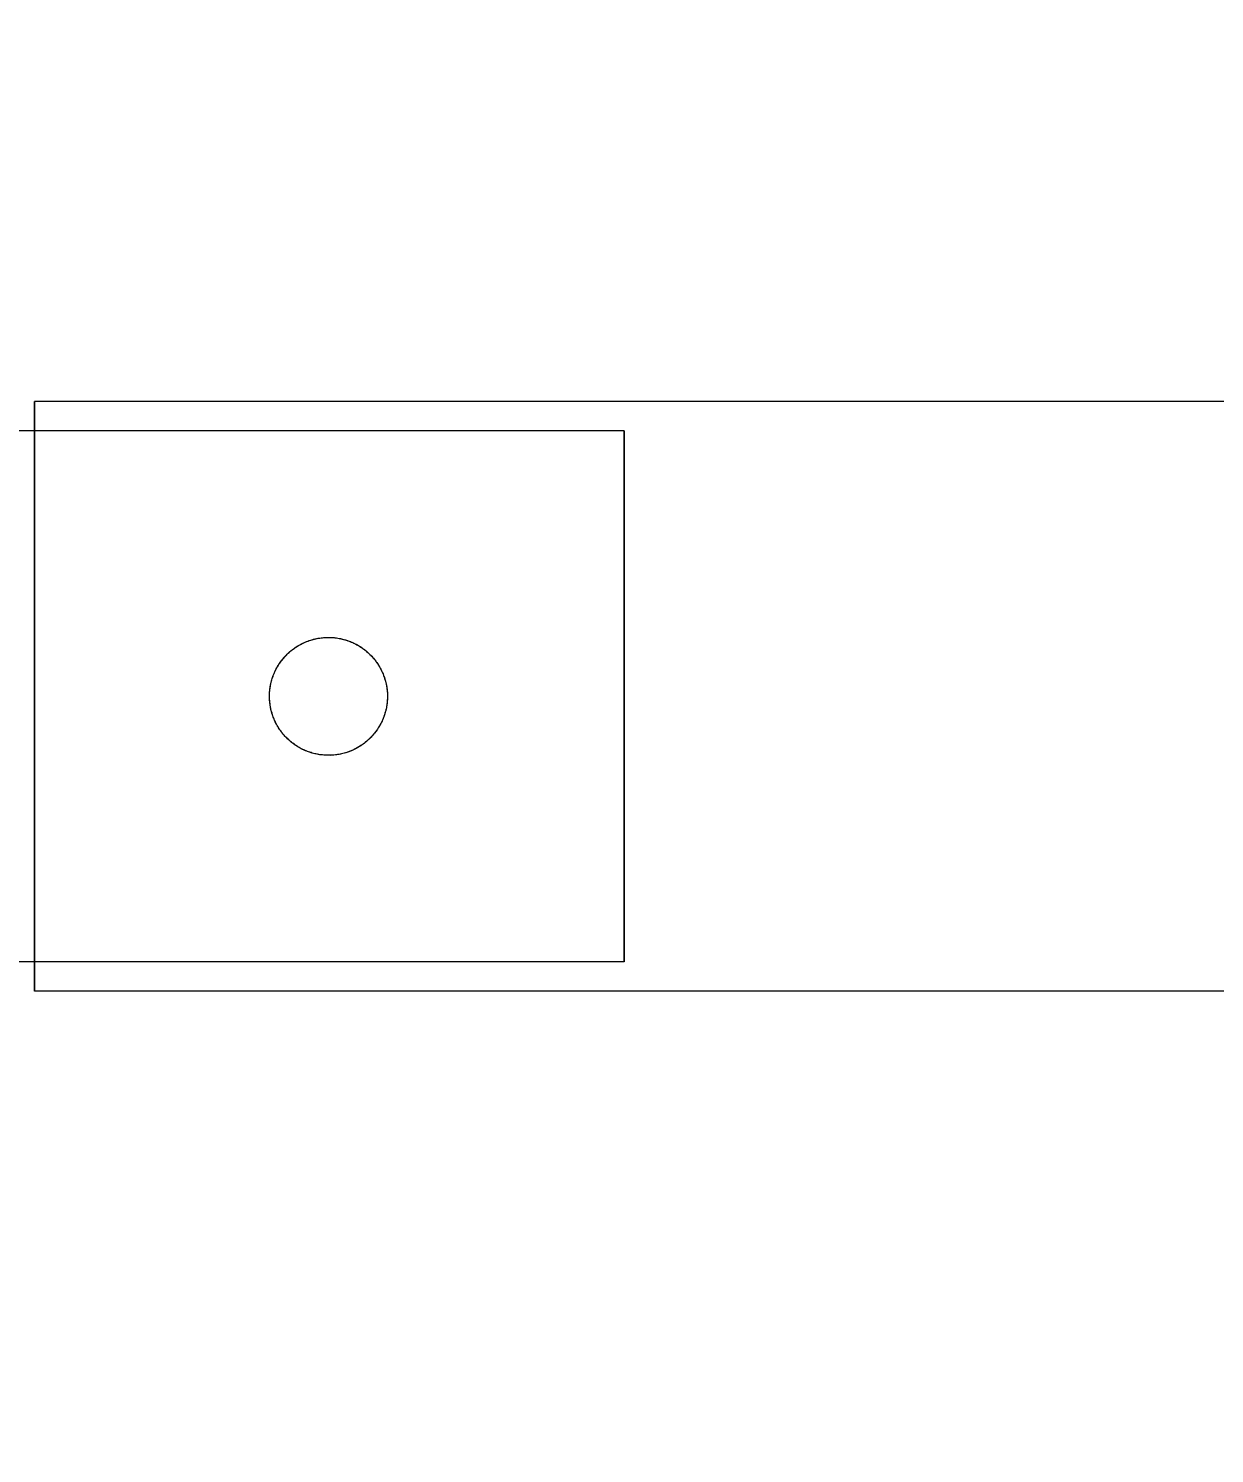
# Model space of a CAD drawing. Header units: millimetres. Extents: x 27531 to 32481, y 14140 to 19587.
# Drawn here: x 31403 to 31506.5, y 15055.6 to 15179.9 of the extents above; entities that cross this region are included whole.
import ezdxf

# ---------------------------------------------------------------- set-up
doc = ezdxf.new("R2010")
doc.units = ezdxf.units.MM
doc.header["$LTSCALE"] = 3
doc.layers.add('Warstwa 1', color=7, linetype='Continuous')
doc.styles.get("Standard").update_dxf_attribs({"font": 'arial.ttf'})
doc.dimstyles.new('MATEUSZ', dxfattribs={"dimtxt": 35, "dimasz": 16, "dimexe": 0.18, "dimexo": 0.0625, "dimgap": 0.09, "dimtad": 0, "dimdec": 0, "dimdsep": 46, "dimtxsty": 'Standard', "dimblk": 'DOT', "dimcen": 0.09, "dimse1": 1, "dimse2": 1, "dimadec": 0, "dimazin": 0, "dimtfac": 1, "dimtdec": 0, "dimtofl": 0, "dimtmove": 0, "dimatfit": 3, "dimfxl": 1, "dimtolj": 1, "dimtzin": 0, "dimlwd": 9, "dimlwe": 9, "dimarcsym": 0})

# ---------------------------------------------------------------- blocks, each defined once
blk = doc.blocks.new('_Dot')
at = {"color": 0, "linetype": 'ByBlock', "lineweight": -2}
blk.add_line((-0.5, 0), (-1, 0), dxfattribs=at)
at = {"color": 0, "linetype": 'ByBlock', "const_width": 0.5}
blk.add_lwpolyline([(-0.25, 0, 1), (0.25, 0, 1)], format="xyb", close=True, dxfattribs=at)
blk = doc.blocks.new('*D24')
at = {"color": 0, "lineweight": 9, "transparency": 16777216}
for p, q in [((30291.59, 16070.7), (31173.44, 16070.7)), ((32129.59, 16070.7), (31274.73, 16070.7))]:
    blk.add_line(p, q, dxfattribs=at)
at = {"layer": 'Defpoints', "color": 0, "transparency": 16777216}
for p in [(30275.59, 16070.7), (30275.59, 14931.19), (32145.59, 14931.19)]:
    blk.add_point(p, dxfattribs=at)
at = {"color": 0, "lineweight": 9, "transparency": 16777216, "xscale": 16, "yscale": 16, "zscale": 16, "rotation": 180}
blk.add_blockref('_Dot', (30275.59, 16070.7), dxfattribs=at)
at = {"color": 0, "lineweight": 9, "transparency": 16777216, "xscale": 16, "yscale": 16, "zscale": 16}
blk.add_blockref('_Dot', (32145.59, 16070.7), dxfattribs=at)
at = {"color": 0, "transparency": 16777216, "insert": (31224.08, 16070.7), "char_height": 35, "attachment_point": 5}
blk.add_mtext('\\A1;1870', dxfattribs=at)
blk = doc.blocks.new('ewqw')
at = {"layer": 'Warstwa 1', "color": 7, "lineweight": 18}
for points in [[(34794.671, 16786.013), (34794.671, 16786.013)], [(34794.671, 16786.013), (34794.671, 16786.013)], [(34800.107, 16780.848), (34800.107, 16785.741)], [(34800.107, 16785.741), (34800.107, 16780.848)], [(34800.107, 16785.741), (34800.107, 16785.741)], [(34800.107, 16785.741), (34800.107, 16780.848)], [(34800.107, 16785.741), (34800.107, 16785.741)], [(34800.107, 16780.848), (34800.107, 16785.741)], [(34800.107, 16780.848), (34800.107, 16780.848)], [(34800.107, 16780.848), (34800.107, 16780.848)], [(34794.671, 16780.576), (34794.671, 16780.576)], [(34794.671, 16780.576), (34794.671, 16780.576)]]:
    blk.add_lwpolyline(points, dxfattribs=at)
for points in [[(34794.671, 16786.013), (34794.671, 16784.201), (34794.671, 16782.389), (34794.671, 16780.576)], [(34877.198, 16786.013), (34849.689, 16786.013), (34822.18, 16786.013), (34794.671, 16786.013)], [(34794.671, 16780.576), (34794.671, 16782.389), (34794.671, 16784.201), (34794.671, 16786.013)], [(34877.198, 16786.013), (34849.689, 16786.013), (34822.18, 16786.013), (34794.671, 16786.013)], [(34877.198, 16786.013), (34849.689, 16786.013), (34822.18, 16786.013), (34794.671, 16786.013)], [(34877.198, 16786.013), (34849.689, 16786.013), (34822.18, 16786.013), (34794.671, 16786.013)], [(34794.671, 16786.013), (34794.671, 16784.201), (34794.671, 16782.389), (34794.671, 16780.576)], [(34794.671, 16780.576), (34794.671, 16782.389), (34794.671, 16784.201), (34794.671, 16786.013)], [(34800.107, 16785.741), (34796.483, 16785.741), (34792.858, 16785.741), (34789.234, 16785.741)], [(34800.107, 16785.741), (34796.483, 16785.741), (34792.858, 16785.741), (34789.234, 16785.741)], [(34800.107, 16785.741), (34796.483, 16785.741), (34792.858, 16785.741), (34789.234, 16785.741)], [(34800.107, 16785.741), (34796.483, 16785.741), (34792.858, 16785.741), (34789.234, 16785.741)], [(34800.107, 16780.848), (34796.483, 16780.848), (34792.858, 16780.848), (34789.234, 16780.848)], [(34800.107, 16780.848), (34796.483, 16780.848), (34792.858, 16780.848), (34789.234, 16780.848)], [(34800.107, 16780.848), (34796.483, 16780.848), (34792.858, 16780.848), (34789.234, 16780.848)], [(34800.107, 16780.848), (34796.483, 16780.848), (34792.858, 16780.848), (34789.234, 16780.848)], [(34877.198, 16780.576), (34849.689, 16780.576), (34822.18, 16780.576), (34794.671, 16780.576)], [(34877.198, 16780.576), (34849.689, 16780.576), (34822.18, 16780.576), (34794.671, 16780.576)], [(34877.198, 16780.576), (34849.689, 16780.576), (34822.18, 16780.576), (34794.671, 16780.576)], [(34877.198, 16780.576), (34849.689, 16780.576), (34822.18, 16780.576), (34794.671, 16780.576)]]:
    blk.add_open_spline(points, degree=3, dxfattribs=at)
for points, knots in [([(34797.382, 16783.838), (34797.344, 16783.838), (34797.308, 16783.835), (34797.271, 16783.827), (34797.232, 16783.819), (34797.202, 16783.809), (34797.166, 16783.794), (34797.129, 16783.778), (34797.103, 16783.763), (34797.07, 16783.74), (34797.038, 16783.718), (34797.014, 16783.697), (34796.987, 16783.669), (34796.961, 16783.641), (34796.941, 16783.616), (34796.921, 16783.583), (34796.901, 16783.551), (34796.886, 16783.521), (34796.873, 16783.486), (34796.86, 16783.452), (34796.851, 16783.418), (34796.845, 16783.382), (34796.839, 16783.347), (34796.837, 16783.311), (34796.838, 16783.275), (34796.84, 16783.238), (34796.845, 16783.201), (34796.854, 16783.165), (34796.862, 16783.13), (34796.875, 16783.094), (34796.891, 16783.061), (34796.906, 16783.03), (34796.926, 16782.996), (34796.947, 16782.968), (34796.968, 16782.94), (34796.996, 16782.91), (34797.022, 16782.887), (34797.047, 16782.865), (34797.081, 16782.841), (34797.11, 16782.824), (34797.138, 16782.807), (34797.177, 16782.79), (34797.208, 16782.779), (34797.239, 16782.769), (34797.28, 16782.76), (34797.313, 16782.755), (34797.347, 16782.751), (34797.386, 16782.75), (34797.42, 16782.752), (34797.459, 16782.755), (34797.492, 16782.761), (34797.529, 16782.771), (34797.568, 16782.782), (34797.596, 16782.794), (34797.632, 16782.812), (34797.667, 16782.83), (34797.693, 16782.847), (34797.724, 16782.872), (34797.754, 16782.896), (34797.776, 16782.919), (34797.801, 16782.949), (34797.825, 16782.978), (34797.843, 16783.005), (34797.861, 16783.039), (34797.879, 16783.072), (34797.892, 16783.103), (34797.902, 16783.139), (34797.913, 16783.174), (34797.92, 16783.208), (34797.923, 16783.244), (34797.926, 16783.28), (34797.926, 16783.316), (34797.922, 16783.352), (34797.918, 16783.388), (34797.911, 16783.426), (34797.899, 16783.46), (34797.889, 16783.494), (34797.873, 16783.53), (34797.855, 16783.561), (34797.838, 16783.592), (34797.815, 16783.624), (34797.792, 16783.651), (34797.77, 16783.677), (34797.74, 16783.705), (34797.713, 16783.726), (34797.687, 16783.746), (34797.651, 16783.768), (34797.621, 16783.783), (34797.592, 16783.797), (34797.552, 16783.812), (34797.52, 16783.82), (34797.488, 16783.829), (34797.447, 16783.835), (34797.414, 16783.837), (34797.403, 16783.838), (34797.392, 16783.838), (34797.382, 16783.838)], [0, 0, 0, 0, 1, 1, 1, 2, 2, 2, 3, 3, 3, 4, 4, 4, 5, 5, 5, 6, 6, 6, 7, 7, 7, 8, 8, 8, 9, 9, 9, 10, 10, 10, 11, 11, 11, 12, 12, 12, 13, 13, 13, 14, 14, 14, 15, 15, 15, 16, 16, 16, 17, 17, 17, 18, 18, 18, 19, 19, 19, 20, 20, 20, 21, 21, 21, 22, 22, 22, 23, 23, 23, 24, 24, 24, 25, 25, 25, 26, 26, 26, 27, 27, 27, 28, 28, 28, 29, 29, 29, 30, 30, 30, 31, 31, 31, 32, 32, 32, 32]), ([(34797.382, 16783.838), (34797.344, 16783.838), (34797.308, 16783.835), (34797.271, 16783.827), (34797.232, 16783.819), (34797.202, 16783.809), (34797.166, 16783.794), (34797.129, 16783.778), (34797.103, 16783.763), (34797.07, 16783.74), (34797.038, 16783.718), (34797.014, 16783.697), (34796.987, 16783.669), (34796.961, 16783.641), (34796.941, 16783.616), (34796.921, 16783.583), (34796.901, 16783.551), (34796.886, 16783.521), (34796.873, 16783.486), (34796.86, 16783.452), (34796.851, 16783.418), (34796.845, 16783.382), (34796.839, 16783.347), (34796.837, 16783.311), (34796.838, 16783.275), (34796.84, 16783.238), (34796.845, 16783.201), (34796.854, 16783.165), (34796.862, 16783.13), (34796.875, 16783.094), (34796.891, 16783.061), (34796.906, 16783.03), (34796.926, 16782.996), (34796.947, 16782.968), (34796.968, 16782.94), (34796.996, 16782.91), (34797.022, 16782.887), (34797.047, 16782.865), (34797.081, 16782.841), (34797.11, 16782.824), (34797.138, 16782.807), (34797.177, 16782.79), (34797.208, 16782.779), (34797.239, 16782.769), (34797.28, 16782.76), (34797.313, 16782.755), (34797.347, 16782.751), (34797.386, 16782.75), (34797.42, 16782.752), (34797.459, 16782.755), (34797.492, 16782.761), (34797.529, 16782.771), (34797.568, 16782.782), (34797.596, 16782.794), (34797.632, 16782.812), (34797.667, 16782.83), (34797.693, 16782.847), (34797.724, 16782.872), (34797.754, 16782.896), (34797.776, 16782.919), (34797.801, 16782.949), (34797.825, 16782.978), (34797.843, 16783.005), (34797.861, 16783.039), (34797.879, 16783.072), (34797.892, 16783.103), (34797.902, 16783.139), (34797.913, 16783.174), (34797.92, 16783.208), (34797.923, 16783.244), (34797.926, 16783.28), (34797.926, 16783.316), (34797.922, 16783.352), (34797.918, 16783.388), (34797.911, 16783.426), (34797.899, 16783.46), (34797.889, 16783.494), (34797.873, 16783.53), (34797.855, 16783.561), (34797.838, 16783.592), (34797.815, 16783.624), (34797.792, 16783.651), (34797.77, 16783.677), (34797.74, 16783.705), (34797.713, 16783.726), (34797.687, 16783.746), (34797.651, 16783.768), (34797.621, 16783.783), (34797.592, 16783.797), (34797.552, 16783.812), (34797.52, 16783.82), (34797.488, 16783.829), (34797.447, 16783.835), (34797.414, 16783.837), (34797.403, 16783.838), (34797.392, 16783.838), (34797.382, 16783.838)], [0, 0, 0, 0, 1, 1, 1, 2, 2, 2, 3, 3, 3, 4, 4, 4, 5, 5, 5, 6, 6, 6, 7, 7, 7, 8, 8, 8, 9, 9, 9, 10, 10, 10, 11, 11, 11, 12, 12, 12, 13, 13, 13, 14, 14, 14, 15, 15, 15, 16, 16, 16, 17, 17, 17, 18, 18, 18, 19, 19, 19, 20, 20, 20, 21, 21, 21, 22, 22, 22, 23, 23, 23, 24, 24, 24, 25, 25, 25, 26, 26, 26, 27, 27, 27, 28, 28, 28, 29, 29, 29, 30, 30, 30, 31, 31, 31, 32, 32, 32, 32]), ([(34797.382, 16783.838), (34797.344, 16783.838), (34797.308, 16783.835), (34797.271, 16783.827), (34797.232, 16783.819), (34797.202, 16783.809), (34797.166, 16783.794), (34797.129, 16783.778), (34797.103, 16783.763), (34797.07, 16783.74), (34797.038, 16783.718), (34797.014, 16783.697), (34796.987, 16783.669), (34796.961, 16783.641), (34796.941, 16783.616), (34796.921, 16783.583), (34796.901, 16783.551), (34796.886, 16783.521), (34796.873, 16783.486), (34796.86, 16783.452), (34796.851, 16783.418), (34796.845, 16783.382), (34796.839, 16783.347), (34796.837, 16783.311), (34796.838, 16783.275), (34796.84, 16783.238), (34796.845, 16783.201), (34796.854, 16783.165), (34796.862, 16783.13), (34796.875, 16783.094), (34796.891, 16783.061), (34796.906, 16783.03), (34796.926, 16782.996), (34796.947, 16782.968), (34796.968, 16782.94), (34796.996, 16782.91), (34797.022, 16782.887), (34797.047, 16782.865), (34797.081, 16782.841), (34797.11, 16782.824), (34797.138, 16782.807), (34797.177, 16782.79), (34797.208, 16782.779), (34797.239, 16782.769), (34797.28, 16782.76), (34797.313, 16782.755), (34797.347, 16782.751), (34797.386, 16782.75), (34797.42, 16782.752), (34797.459, 16782.755), (34797.492, 16782.761), (34797.529, 16782.771), (34797.568, 16782.782), (34797.596, 16782.794), (34797.632, 16782.812), (34797.667, 16782.83), (34797.693, 16782.847), (34797.724, 16782.872), (34797.754, 16782.896), (34797.776, 16782.919), (34797.801, 16782.949), (34797.825, 16782.978), (34797.843, 16783.005), (34797.861, 16783.039), (34797.879, 16783.072), (34797.892, 16783.103), (34797.902, 16783.139), (34797.913, 16783.174), (34797.92, 16783.208), (34797.923, 16783.244), (34797.926, 16783.28), (34797.926, 16783.316), (34797.922, 16783.352), (34797.918, 16783.388), (34797.911, 16783.426), (34797.899, 16783.46), (34797.889, 16783.494), (34797.873, 16783.53), (34797.855, 16783.561), (34797.838, 16783.592), (34797.815, 16783.624), (34797.792, 16783.651), (34797.77, 16783.677), (34797.74, 16783.705), (34797.713, 16783.726), (34797.687, 16783.746), (34797.651, 16783.768), (34797.621, 16783.783), (34797.592, 16783.797), (34797.552, 16783.812), (34797.52, 16783.82), (34797.488, 16783.829), (34797.447, 16783.835), (34797.414, 16783.837), (34797.403, 16783.838), (34797.392, 16783.838), (34797.382, 16783.838)], [0, 0, 0, 0, 1, 1, 1, 2, 2, 2, 3, 3, 3, 4, 4, 4, 5, 5, 5, 6, 6, 6, 7, 7, 7, 8, 8, 8, 9, 9, 9, 10, 10, 10, 11, 11, 11, 12, 12, 12, 13, 13, 13, 14, 14, 14, 15, 15, 15, 16, 16, 16, 17, 17, 17, 18, 18, 18, 19, 19, 19, 20, 20, 20, 21, 21, 21, 22, 22, 22, 23, 23, 23, 24, 24, 24, 25, 25, 25, 26, 26, 26, 27, 27, 27, 28, 28, 28, 29, 29, 29, 30, 30, 30, 31, 31, 31, 32, 32, 32, 32]), ([(34797.382, 16783.838), (34797.344, 16783.838), (34797.308, 16783.835), (34797.271, 16783.827), (34797.232, 16783.819), (34797.202, 16783.809), (34797.166, 16783.794), (34797.129, 16783.778), (34797.103, 16783.763), (34797.07, 16783.74), (34797.038, 16783.718), (34797.014, 16783.697), (34796.987, 16783.669), (34796.961, 16783.641), (34796.941, 16783.616), (34796.921, 16783.583), (34796.901, 16783.551), (34796.886, 16783.521), (34796.873, 16783.486), (34796.86, 16783.452), (34796.851, 16783.418), (34796.845, 16783.382), (34796.839, 16783.347), (34796.837, 16783.311), (34796.838, 16783.275), (34796.84, 16783.238), (34796.845, 16783.201), (34796.854, 16783.165), (34796.862, 16783.13), (34796.875, 16783.094), (34796.891, 16783.061), (34796.906, 16783.03), (34796.926, 16782.996), (34796.947, 16782.968), (34796.968, 16782.94), (34796.996, 16782.91), (34797.022, 16782.887), (34797.047, 16782.865), (34797.081, 16782.841), (34797.11, 16782.824), (34797.138, 16782.807), (34797.177, 16782.79), (34797.208, 16782.779), (34797.239, 16782.769), (34797.28, 16782.76), (34797.313, 16782.755), (34797.347, 16782.751), (34797.386, 16782.75), (34797.42, 16782.752), (34797.459, 16782.755), (34797.492, 16782.761), (34797.529, 16782.771), (34797.568, 16782.782), (34797.596, 16782.794), (34797.632, 16782.812), (34797.667, 16782.83), (34797.693, 16782.847), (34797.724, 16782.872), (34797.754, 16782.896), (34797.776, 16782.919), (34797.801, 16782.949), (34797.825, 16782.978), (34797.843, 16783.005), (34797.861, 16783.039), (34797.879, 16783.072), (34797.892, 16783.103), (34797.902, 16783.139), (34797.913, 16783.174), (34797.92, 16783.208), (34797.923, 16783.244), (34797.926, 16783.28), (34797.926, 16783.316), (34797.922, 16783.352), (34797.918, 16783.388), (34797.911, 16783.426), (34797.899, 16783.46), (34797.889, 16783.494), (34797.873, 16783.53), (34797.855, 16783.561), (34797.838, 16783.592), (34797.815, 16783.624), (34797.792, 16783.651), (34797.77, 16783.677), (34797.74, 16783.705), (34797.713, 16783.726), (34797.687, 16783.746), (34797.651, 16783.768), (34797.621, 16783.783), (34797.592, 16783.797), (34797.552, 16783.812), (34797.52, 16783.82), (34797.488, 16783.829), (34797.447, 16783.835), (34797.414, 16783.837), (34797.403, 16783.838), (34797.392, 16783.838), (34797.382, 16783.838)], [0, 0, 0, 0, 1, 1, 1, 2, 2, 2, 3, 3, 3, 4, 4, 4, 5, 5, 5, 6, 6, 6, 7, 7, 7, 8, 8, 8, 9, 9, 9, 10, 10, 10, 11, 11, 11, 12, 12, 12, 13, 13, 13, 14, 14, 14, 15, 15, 15, 16, 16, 16, 17, 17, 17, 18, 18, 18, 19, 19, 19, 20, 20, 20, 21, 21, 21, 22, 22, 22, 23, 23, 23, 24, 24, 24, 25, 25, 25, 26, 26, 26, 27, 27, 27, 28, 28, 28, 29, 29, 29, 30, 30, 30, 31, 31, 31, 32, 32, 32, 32]), ([(34797.382, 16783.838), (34797.366, 16783.838), (34797.365, 16783.838), (34797.349, 16783.837), (34797.333, 16783.836), (34797.317, 16783.835), (34797.301, 16783.832), (34797.28, 16783.829), (34797.273, 16783.828), (34797.253, 16783.823), (34797.234, 16783.818), (34797.224, 16783.815), (34797.206, 16783.809), (34797.189, 16783.803), (34797.178, 16783.799), (34797.161, 16783.792), (34797.145, 16783.784), (34797.133, 16783.779), (34797.118, 16783.77), (34797.102, 16783.761), (34797.091, 16783.754), (34797.076, 16783.744), (34797.062, 16783.735), (34797.051, 16783.726), (34797.038, 16783.716), (34797.024, 16783.705), (34797.014, 16783.695), (34797.002, 16783.683), (34796.99, 16783.672), (34796.979, 16783.661), (34796.969, 16783.648), (34796.958, 16783.635), (34796.948, 16783.624), (34796.939, 16783.61), (34796.929, 16783.596), (34796.921, 16783.584), (34796.913, 16783.569), (34796.904, 16783.555), (34796.897, 16783.542), (34796.89, 16783.527), (34796.883, 16783.512), (34796.877, 16783.498), (34796.872, 16783.482), (34796.866, 16783.467), (34796.861, 16783.452), (34796.857, 16783.437), (34796.853, 16783.421), (34796.849, 16783.406), (34796.846, 16783.39), (34796.844, 16783.374), (34796.842, 16783.358), (34796.84, 16783.342), (34796.839, 16783.326), (34796.838, 16783.31), (34796.838, 16783.294), (34796.838, 16783.278), (34796.839, 16783.262), (34796.84, 16783.245), (34796.842, 16783.229), (34796.844, 16783.213), (34796.847, 16783.197), (34796.85, 16783.181), (34796.853, 16783.165), (34796.858, 16783.15), (34796.862, 16783.134), (34796.867, 16783.119), (34796.873, 16783.104), (34796.878, 16783.089), (34796.885, 16783.073), (34796.892, 16783.059), (34796.899, 16783.045), (34796.907, 16783.03), (34796.915, 16783.016), (34796.923, 16783.003), (34796.932, 16782.988), (34796.941, 16782.976), (34796.951, 16782.963), (34796.961, 16782.95), (34796.972, 16782.938), (34796.982, 16782.926), (34796.994, 16782.913), (34797.005, 16782.903), (34797.016, 16782.892), (34797.029, 16782.88), (34797.041, 16782.871), (34797.053, 16782.861), (34797.067, 16782.851), (34797.08, 16782.842), (34797.093, 16782.834), (34797.108, 16782.825), (34797.121, 16782.817), (34797.134, 16782.81), (34797.151, 16782.802), (34797.165, 16782.796), (34797.178, 16782.79), (34797.196, 16782.784), (34797.21, 16782.779), (34797.223, 16782.775), (34797.242, 16782.769), (34797.256, 16782.766), (34797.268, 16782.763), (34797.29, 16782.759), (34797.303, 16782.757), (34797.314, 16782.755), (34797.339, 16782.753), (34797.351, 16782.752), (34797.358, 16782.751), (34797.391, 16782.751), (34797.399, 16782.751), (34797.409, 16782.752), (34797.42, 16782.752), (34797.431, 16782.753), (34797.455, 16782.755), (34797.456, 16782.756), (34797.479, 16782.76), (34797.499, 16782.763), (34797.507, 16782.765), (34797.527, 16782.771), (34797.545, 16782.776), (34797.555, 16782.779), (34797.573, 16782.786), (34797.59, 16782.792), (34797.601, 16782.797), (34797.618, 16782.805), (34797.634, 16782.812), (34797.645, 16782.819), (34797.66, 16782.828), (34797.675, 16782.837), (34797.687, 16782.844), (34797.701, 16782.854), (34797.715, 16782.864), (34797.726, 16782.873), (34797.739, 16782.885), (34797.751, 16782.896), (34797.762, 16782.906), (34797.774, 16782.918), (34797.785, 16782.93), (34797.795, 16782.941), (34797.806, 16782.954), (34797.816, 16782.967), (34797.825, 16782.979), (34797.834, 16782.993), (34797.843, 16783.007), (34797.851, 16783.02), (34797.859, 16783.034), (34797.867, 16783.049), (34797.874, 16783.063), (34797.88, 16783.078), (34797.887, 16783.093), (34797.892, 16783.107), (34797.897, 16783.123), (34797.903, 16783.138), (34797.907, 16783.153), (34797.911, 16783.169), (34797.914, 16783.185), (34797.917, 16783.2), (34797.92, 16783.216), (34797.922, 16783.232), (34797.924, 16783.248), (34797.924, 16783.264), (34797.925, 16783.28), (34797.926, 16783.296), (34797.925, 16783.312), (34797.925, 16783.328), (34797.923, 16783.344), (34797.921, 16783.36), (34797.919, 16783.376), (34797.917, 16783.393), (34797.913, 16783.408), (34797.91, 16783.424), (34797.906, 16783.44), (34797.901, 16783.456), (34797.896, 16783.471), (34797.891, 16783.486), (34797.885, 16783.501), (34797.879, 16783.516), (34797.871, 16783.531), (34797.864, 16783.545), (34797.857, 16783.559), (34797.848, 16783.574), (34797.84, 16783.587), (34797.831, 16783.6), (34797.822, 16783.614), (34797.812, 16783.627), (34797.802, 16783.639), (34797.791, 16783.652), (34797.781, 16783.664), (34797.77, 16783.675), (34797.758, 16783.687), (34797.746, 16783.698), (34797.735, 16783.708), (34797.721, 16783.719), (34797.709, 16783.729), (34797.697, 16783.738), (34797.682, 16783.748), (34797.669, 16783.756), (34797.657, 16783.764), (34797.641, 16783.773), (34797.627, 16783.78), (34797.614, 16783.786), (34797.597, 16783.794), (34797.584, 16783.799), (34797.57, 16783.805), (34797.552, 16783.811), (34797.538, 16783.815), (34797.525, 16783.819), (34797.505, 16783.824), (34797.492, 16783.827), (34797.479, 16783.83), (34797.457, 16783.833), (34797.444, 16783.835), (34797.434, 16783.836), (34797.407, 16783.838), (34797.396, 16783.838), (34797.392, 16783.838), (34797.386, 16783.838), (34797.382, 16783.838)], [0, 0, 0, 0, 1, 1, 1, 2, 2, 2, 3, 3, 3, 4, 4, 4, 5, 5, 5, 6, 6, 6, 7, 7, 7, 8, 8, 8, 9, 9, 9, 10, 10, 10, 11, 11, 11, 12, 12, 12, 13, 13, 13, 14, 14, 14, 15, 15, 15, 16, 16, 16, 17, 17, 17, 18, 18, 18, 19, 19, 19, 20, 20, 20, 21, 21, 21, 22, 22, 22, 23, 23, 23, 24, 24, 24, 25, 25, 25, 26, 26, 26, 27, 27, 27, 28, 28, 28, 29, 29, 29, 30, 30, 30, 31, 31, 31, 32, 32, 32, 33, 33, 33, 34, 34, 34, 35, 35, 35, 36, 36, 36, 37, 37, 37, 38, 38, 38, 39, 39, 39, 40, 40, 40, 41, 41, 41, 42, 42, 42, 43, 43, 43, 44, 44, 44, 45, 45, 45, 46, 46, 46, 47, 47, 47, 48, 48, 48, 49, 49, 49, 50, 50, 50, 51, 51, 51, 52, 52, 52, 53, 53, 53, 54, 54, 54, 55, 55, 55, 56, 56, 56, 57, 57, 57, 58, 58, 58, 59, 59, 59, 60, 60, 60, 61, 61, 61, 62, 62, 62, 63, 63, 63, 64, 64, 64, 65, 65, 65, 66, 66, 66, 67, 67, 67, 68, 68, 68, 69, 69, 69, 70, 70, 70, 71, 71, 71, 72, 72, 72, 72]), ([(34797.382, 16783.838), (34797.366, 16783.838), (34797.365, 16783.838), (34797.349, 16783.837), (34797.333, 16783.836), (34797.317, 16783.835), (34797.301, 16783.832), (34797.28, 16783.829), (34797.273, 16783.828), (34797.253, 16783.823), (34797.234, 16783.818), (34797.224, 16783.815), (34797.206, 16783.809), (34797.189, 16783.803), (34797.178, 16783.799), (34797.161, 16783.792), (34797.145, 16783.784), (34797.133, 16783.779), (34797.118, 16783.77), (34797.102, 16783.761), (34797.091, 16783.754), (34797.076, 16783.744), (34797.062, 16783.735), (34797.051, 16783.726), (34797.038, 16783.716), (34797.024, 16783.705), (34797.014, 16783.695), (34797.002, 16783.683), (34796.99, 16783.672), (34796.979, 16783.661), (34796.969, 16783.648), (34796.958, 16783.635), (34796.948, 16783.624), (34796.939, 16783.61), (34796.929, 16783.596), (34796.921, 16783.584), (34796.913, 16783.569), (34796.904, 16783.555), (34796.897, 16783.542), (34796.89, 16783.527), (34796.883, 16783.512), (34796.877, 16783.498), (34796.872, 16783.482), (34796.866, 16783.467), (34796.861, 16783.452), (34796.857, 16783.437), (34796.853, 16783.421), (34796.849, 16783.406), (34796.846, 16783.39), (34796.844, 16783.374), (34796.842, 16783.358), (34796.84, 16783.342), (34796.839, 16783.326), (34796.838, 16783.31), (34796.838, 16783.294), (34796.838, 16783.278), (34796.839, 16783.262), (34796.84, 16783.245), (34796.842, 16783.229), (34796.844, 16783.213), (34796.847, 16783.197), (34796.85, 16783.181), (34796.853, 16783.165), (34796.858, 16783.15), (34796.862, 16783.134), (34796.867, 16783.119), (34796.873, 16783.104), (34796.878, 16783.089), (34796.885, 16783.073), (34796.892, 16783.059), (34796.899, 16783.045), (34796.907, 16783.03), (34796.915, 16783.016), (34796.923, 16783.003), (34796.932, 16782.988), (34796.941, 16782.976), (34796.951, 16782.963), (34796.961, 16782.95), (34796.972, 16782.938), (34796.982, 16782.926), (34796.994, 16782.913), (34797.005, 16782.903), (34797.016, 16782.892), (34797.029, 16782.88), (34797.041, 16782.871), (34797.053, 16782.861), (34797.067, 16782.851), (34797.08, 16782.842), (34797.093, 16782.834), (34797.108, 16782.825), (34797.121, 16782.817), (34797.134, 16782.81), (34797.151, 16782.802), (34797.165, 16782.796), (34797.178, 16782.79), (34797.196, 16782.784), (34797.21, 16782.779), (34797.223, 16782.775), (34797.242, 16782.769), (34797.256, 16782.766), (34797.268, 16782.763), (34797.29, 16782.759), (34797.303, 16782.757), (34797.314, 16782.755), (34797.339, 16782.753), (34797.351, 16782.752), (34797.358, 16782.751), (34797.391, 16782.751), (34797.399, 16782.751), (34797.409, 16782.752), (34797.42, 16782.752), (34797.431, 16782.753), (34797.455, 16782.755), (34797.456, 16782.756), (34797.479, 16782.76), (34797.499, 16782.763), (34797.507, 16782.765), (34797.527, 16782.771), (34797.545, 16782.776), (34797.555, 16782.779), (34797.573, 16782.786), (34797.59, 16782.792), (34797.601, 16782.797), (34797.618, 16782.805), (34797.634, 16782.812), (34797.645, 16782.819), (34797.66, 16782.828), (34797.675, 16782.837), (34797.687, 16782.844), (34797.701, 16782.854), (34797.715, 16782.864), (34797.726, 16782.873), (34797.739, 16782.885), (34797.751, 16782.896), (34797.762, 16782.906), (34797.774, 16782.918), (34797.785, 16782.93), (34797.795, 16782.941), (34797.806, 16782.954), (34797.816, 16782.967), (34797.825, 16782.979), (34797.834, 16782.993), (34797.843, 16783.007), (34797.851, 16783.02), (34797.859, 16783.034), (34797.867, 16783.049), (34797.874, 16783.063), (34797.88, 16783.078), (34797.887, 16783.093), (34797.892, 16783.107), (34797.897, 16783.123), (34797.903, 16783.138), (34797.907, 16783.153), (34797.911, 16783.169), (34797.914, 16783.185), (34797.917, 16783.2), (34797.92, 16783.216), (34797.922, 16783.232), (34797.924, 16783.248), (34797.924, 16783.264), (34797.925, 16783.28), (34797.926, 16783.296), (34797.925, 16783.312), (34797.925, 16783.328), (34797.923, 16783.344), (34797.921, 16783.36), (34797.919, 16783.376), (34797.917, 16783.393), (34797.913, 16783.408), (34797.91, 16783.424), (34797.906, 16783.44), (34797.901, 16783.456), (34797.896, 16783.471), (34797.891, 16783.486), (34797.885, 16783.501), (34797.879, 16783.516), (34797.871, 16783.531), (34797.864, 16783.545), (34797.857, 16783.559), (34797.848, 16783.574), (34797.84, 16783.587), (34797.831, 16783.6), (34797.822, 16783.614), (34797.812, 16783.627), (34797.802, 16783.639), (34797.791, 16783.652), (34797.781, 16783.664), (34797.77, 16783.675), (34797.758, 16783.687), (34797.746, 16783.698), (34797.735, 16783.708), (34797.721, 16783.719), (34797.709, 16783.729), (34797.697, 16783.738), (34797.682, 16783.748), (34797.669, 16783.756), (34797.657, 16783.764), (34797.641, 16783.773), (34797.627, 16783.78), (34797.614, 16783.786), (34797.597, 16783.794), (34797.584, 16783.799), (34797.57, 16783.805), (34797.552, 16783.811), (34797.538, 16783.815), (34797.525, 16783.819), (34797.505, 16783.824), (34797.492, 16783.827), (34797.479, 16783.83), (34797.457, 16783.833), (34797.444, 16783.835), (34797.434, 16783.836), (34797.407, 16783.838), (34797.396, 16783.838), (34797.392, 16783.838), (34797.386, 16783.838), (34797.382, 16783.838)], [0, 0, 0, 0, 1, 1, 1, 2, 2, 2, 3, 3, 3, 4, 4, 4, 5, 5, 5, 6, 6, 6, 7, 7, 7, 8, 8, 8, 9, 9, 9, 10, 10, 10, 11, 11, 11, 12, 12, 12, 13, 13, 13, 14, 14, 14, 15, 15, 15, 16, 16, 16, 17, 17, 17, 18, 18, 18, 19, 19, 19, 20, 20, 20, 21, 21, 21, 22, 22, 22, 23, 23, 23, 24, 24, 24, 25, 25, 25, 26, 26, 26, 27, 27, 27, 28, 28, 28, 29, 29, 29, 30, 30, 30, 31, 31, 31, 32, 32, 32, 33, 33, 33, 34, 34, 34, 35, 35, 35, 36, 36, 36, 37, 37, 37, 38, 38, 38, 39, 39, 39, 40, 40, 40, 41, 41, 41, 42, 42, 42, 43, 43, 43, 44, 44, 44, 45, 45, 45, 46, 46, 46, 47, 47, 47, 48, 48, 48, 49, 49, 49, 50, 50, 50, 51, 51, 51, 52, 52, 52, 53, 53, 53, 54, 54, 54, 55, 55, 55, 56, 56, 56, 57, 57, 57, 58, 58, 58, 59, 59, 59, 60, 60, 60, 61, 61, 61, 62, 62, 62, 63, 63, 63, 64, 64, 64, 65, 65, 65, 66, 66, 66, 67, 67, 67, 68, 68, 68, 69, 69, 69, 70, 70, 70, 71, 71, 71, 72, 72, 72, 72]), ([(34797.382, 16783.838), (34797.366, 16783.838), (34797.365, 16783.838), (34797.349, 16783.837), (34797.333, 16783.836), (34797.317, 16783.835), (34797.301, 16783.832), (34797.28, 16783.829), (34797.273, 16783.828), (34797.253, 16783.823), (34797.234, 16783.818), (34797.224, 16783.815), (34797.206, 16783.809), (34797.189, 16783.803), (34797.178, 16783.799), (34797.161, 16783.792), (34797.145, 16783.784), (34797.133, 16783.779), (34797.118, 16783.77), (34797.102, 16783.761), (34797.091, 16783.754), (34797.076, 16783.744), (34797.062, 16783.735), (34797.051, 16783.726), (34797.038, 16783.716), (34797.024, 16783.705), (34797.014, 16783.695), (34797.002, 16783.683), (34796.99, 16783.672), (34796.979, 16783.661), (34796.969, 16783.648), (34796.958, 16783.635), (34796.948, 16783.624), (34796.939, 16783.61), (34796.929, 16783.596), (34796.921, 16783.584), (34796.913, 16783.569), (34796.904, 16783.555), (34796.897, 16783.542), (34796.89, 16783.527), (34796.883, 16783.512), (34796.877, 16783.498), (34796.872, 16783.482), (34796.866, 16783.467), (34796.861, 16783.452), (34796.857, 16783.437), (34796.853, 16783.421), (34796.849, 16783.406), (34796.846, 16783.39), (34796.844, 16783.374), (34796.842, 16783.358), (34796.84, 16783.342), (34796.839, 16783.326), (34796.838, 16783.31), (34796.838, 16783.294), (34796.838, 16783.278), (34796.839, 16783.262), (34796.84, 16783.245), (34796.842, 16783.229), (34796.844, 16783.213), (34796.847, 16783.197), (34796.85, 16783.181), (34796.853, 16783.165), (34796.858, 16783.15), (34796.862, 16783.134), (34796.867, 16783.119), (34796.873, 16783.104), (34796.878, 16783.089), (34796.885, 16783.073), (34796.892, 16783.059), (34796.899, 16783.045), (34796.907, 16783.03), (34796.915, 16783.016), (34796.923, 16783.003), (34796.932, 16782.988), (34796.941, 16782.976), (34796.951, 16782.963), (34796.961, 16782.95), (34796.972, 16782.938), (34796.982, 16782.926), (34796.994, 16782.913), (34797.005, 16782.903), (34797.016, 16782.892), (34797.029, 16782.88), (34797.041, 16782.871), (34797.053, 16782.861), (34797.067, 16782.851), (34797.08, 16782.842), (34797.093, 16782.834), (34797.108, 16782.825), (34797.121, 16782.817), (34797.134, 16782.81), (34797.151, 16782.802), (34797.165, 16782.796), (34797.178, 16782.79), (34797.196, 16782.784), (34797.21, 16782.779), (34797.223, 16782.775), (34797.242, 16782.769), (34797.256, 16782.766), (34797.268, 16782.763), (34797.29, 16782.759), (34797.303, 16782.757), (34797.314, 16782.755), (34797.339, 16782.753), (34797.351, 16782.752), (34797.358, 16782.751), (34797.391, 16782.751), (34797.399, 16782.751), (34797.409, 16782.752), (34797.42, 16782.752), (34797.431, 16782.753), (34797.455, 16782.755), (34797.456, 16782.756), (34797.479, 16782.76), (34797.499, 16782.763), (34797.507, 16782.765), (34797.527, 16782.771), (34797.545, 16782.776), (34797.555, 16782.779), (34797.573, 16782.786), (34797.59, 16782.792), (34797.601, 16782.797), (34797.618, 16782.805), (34797.634, 16782.812), (34797.645, 16782.819), (34797.66, 16782.828), (34797.675, 16782.837), (34797.687, 16782.844), (34797.701, 16782.854), (34797.715, 16782.864), (34797.726, 16782.873), (34797.739, 16782.885), (34797.751, 16782.896), (34797.762, 16782.906), (34797.774, 16782.918), (34797.785, 16782.93), (34797.795, 16782.941), (34797.806, 16782.954), (34797.816, 16782.967), (34797.825, 16782.979), (34797.834, 16782.993), (34797.843, 16783.007), (34797.851, 16783.02), (34797.859, 16783.034), (34797.867, 16783.049), (34797.874, 16783.063), (34797.88, 16783.078), (34797.887, 16783.093), (34797.892, 16783.107), (34797.897, 16783.123), (34797.903, 16783.138), (34797.907, 16783.153), (34797.911, 16783.169), (34797.914, 16783.185), (34797.917, 16783.2), (34797.92, 16783.216), (34797.922, 16783.232), (34797.924, 16783.248), (34797.924, 16783.264), (34797.925, 16783.28), (34797.926, 16783.296), (34797.925, 16783.312), (34797.925, 16783.328), (34797.923, 16783.344), (34797.921, 16783.36), (34797.919, 16783.376), (34797.917, 16783.393), (34797.913, 16783.408), (34797.91, 16783.424), (34797.906, 16783.44), (34797.901, 16783.456), (34797.896, 16783.471), (34797.891, 16783.486), (34797.885, 16783.501), (34797.879, 16783.516), (34797.871, 16783.531), (34797.864, 16783.545), (34797.857, 16783.559), (34797.848, 16783.574), (34797.84, 16783.587), (34797.831, 16783.6), (34797.822, 16783.614), (34797.812, 16783.627), (34797.802, 16783.639), (34797.791, 16783.652), (34797.781, 16783.664), (34797.77, 16783.675), (34797.758, 16783.687), (34797.746, 16783.698), (34797.735, 16783.708), (34797.721, 16783.719), (34797.709, 16783.729), (34797.697, 16783.738), (34797.682, 16783.748), (34797.669, 16783.756), (34797.657, 16783.764), (34797.641, 16783.773), (34797.627, 16783.78), (34797.614, 16783.786), (34797.597, 16783.794), (34797.584, 16783.799), (34797.57, 16783.805), (34797.552, 16783.811), (34797.538, 16783.815), (34797.525, 16783.819), (34797.505, 16783.824), (34797.492, 16783.827), (34797.479, 16783.83), (34797.457, 16783.833), (34797.444, 16783.835), (34797.434, 16783.836), (34797.407, 16783.838), (34797.396, 16783.838), (34797.392, 16783.838), (34797.386, 16783.838), (34797.382, 16783.838)], [0, 0, 0, 0, 1, 1, 1, 2, 2, 2, 3, 3, 3, 4, 4, 4, 5, 5, 5, 6, 6, 6, 7, 7, 7, 8, 8, 8, 9, 9, 9, 10, 10, 10, 11, 11, 11, 12, 12, 12, 13, 13, 13, 14, 14, 14, 15, 15, 15, 16, 16, 16, 17, 17, 17, 18, 18, 18, 19, 19, 19, 20, 20, 20, 21, 21, 21, 22, 22, 22, 23, 23, 23, 24, 24, 24, 25, 25, 25, 26, 26, 26, 27, 27, 27, 28, 28, 28, 29, 29, 29, 30, 30, 30, 31, 31, 31, 32, 32, 32, 33, 33, 33, 34, 34, 34, 35, 35, 35, 36, 36, 36, 37, 37, 37, 38, 38, 38, 39, 39, 39, 40, 40, 40, 41, 41, 41, 42, 42, 42, 43, 43, 43, 44, 44, 44, 45, 45, 45, 46, 46, 46, 47, 47, 47, 48, 48, 48, 49, 49, 49, 50, 50, 50, 51, 51, 51, 52, 52, 52, 53, 53, 53, 54, 54, 54, 55, 55, 55, 56, 56, 56, 57, 57, 57, 58, 58, 58, 59, 59, 59, 60, 60, 60, 61, 61, 61, 62, 62, 62, 63, 63, 63, 64, 64, 64, 65, 65, 65, 66, 66, 66, 67, 67, 67, 68, 68, 68, 69, 69, 69, 70, 70, 70, 71, 71, 71, 72, 72, 72, 72]), ([(34797.382, 16783.838), (34797.366, 16783.838), (34797.365, 16783.838), (34797.349, 16783.837), (34797.333, 16783.836), (34797.317, 16783.835), (34797.301, 16783.832), (34797.28, 16783.829), (34797.273, 16783.828), (34797.253, 16783.823), (34797.234, 16783.818), (34797.224, 16783.815), (34797.206, 16783.809), (34797.189, 16783.803), (34797.178, 16783.799), (34797.161, 16783.792), (34797.145, 16783.784), (34797.133, 16783.779), (34797.118, 16783.77), (34797.102, 16783.761), (34797.091, 16783.754), (34797.076, 16783.744), (34797.062, 16783.735), (34797.051, 16783.726), (34797.038, 16783.716), (34797.024, 16783.705), (34797.014, 16783.695), (34797.002, 16783.683), (34796.99, 16783.672), (34796.979, 16783.661), (34796.969, 16783.648), (34796.958, 16783.635), (34796.948, 16783.624), (34796.939, 16783.61), (34796.929, 16783.596), (34796.921, 16783.584), (34796.913, 16783.569), (34796.904, 16783.555), (34796.897, 16783.542), (34796.89, 16783.527), (34796.883, 16783.512), (34796.877, 16783.498), (34796.872, 16783.482), (34796.866, 16783.467), (34796.861, 16783.452), (34796.857, 16783.437), (34796.853, 16783.421), (34796.849, 16783.406), (34796.846, 16783.39), (34796.844, 16783.374), (34796.842, 16783.358), (34796.84, 16783.342), (34796.839, 16783.326), (34796.838, 16783.31), (34796.838, 16783.294), (34796.838, 16783.278), (34796.839, 16783.262), (34796.84, 16783.245), (34796.842, 16783.229), (34796.844, 16783.213), (34796.847, 16783.197), (34796.85, 16783.181), (34796.853, 16783.165), (34796.858, 16783.15), (34796.862, 16783.134), (34796.867, 16783.119), (34796.873, 16783.104), (34796.878, 16783.089), (34796.885, 16783.073), (34796.892, 16783.059), (34796.899, 16783.045), (34796.907, 16783.03), (34796.915, 16783.016), (34796.923, 16783.003), (34796.932, 16782.988), (34796.941, 16782.976), (34796.951, 16782.963), (34796.961, 16782.95), (34796.972, 16782.938), (34796.982, 16782.926), (34796.994, 16782.913), (34797.005, 16782.903), (34797.016, 16782.892), (34797.029, 16782.88), (34797.041, 16782.871), (34797.053, 16782.861), (34797.067, 16782.851), (34797.08, 16782.842), (34797.093, 16782.834), (34797.108, 16782.825), (34797.121, 16782.817), (34797.134, 16782.81), (34797.151, 16782.802), (34797.165, 16782.796), (34797.178, 16782.79), (34797.196, 16782.784), (34797.21, 16782.779), (34797.223, 16782.775), (34797.242, 16782.769), (34797.256, 16782.766), (34797.268, 16782.763), (34797.29, 16782.759), (34797.303, 16782.757), (34797.314, 16782.755), (34797.339, 16782.753), (34797.351, 16782.752), (34797.358, 16782.751), (34797.391, 16782.751), (34797.399, 16782.751), (34797.409, 16782.752), (34797.42, 16782.752), (34797.431, 16782.753), (34797.455, 16782.755), (34797.456, 16782.756), (34797.479, 16782.76), (34797.499, 16782.763), (34797.507, 16782.765), (34797.527, 16782.771), (34797.545, 16782.776), (34797.555, 16782.779), (34797.573, 16782.786), (34797.59, 16782.792), (34797.601, 16782.797), (34797.618, 16782.805), (34797.634, 16782.812), (34797.645, 16782.819), (34797.66, 16782.828), (34797.675, 16782.837), (34797.687, 16782.844), (34797.701, 16782.854), (34797.715, 16782.864), (34797.726, 16782.873), (34797.739, 16782.885), (34797.751, 16782.896), (34797.762, 16782.906), (34797.774, 16782.918), (34797.785, 16782.93), (34797.795, 16782.941), (34797.806, 16782.954), (34797.816, 16782.967), (34797.825, 16782.979), (34797.834, 16782.993), (34797.843, 16783.007), (34797.851, 16783.02), (34797.859, 16783.034), (34797.867, 16783.049), (34797.874, 16783.063), (34797.88, 16783.078), (34797.887, 16783.093), (34797.892, 16783.107), (34797.897, 16783.123), (34797.903, 16783.138), (34797.907, 16783.153), (34797.911, 16783.169), (34797.914, 16783.185), (34797.917, 16783.2), (34797.92, 16783.216), (34797.922, 16783.232), (34797.924, 16783.248), (34797.924, 16783.264), (34797.925, 16783.28), (34797.926, 16783.296), (34797.925, 16783.312), (34797.925, 16783.328), (34797.923, 16783.344), (34797.921, 16783.36), (34797.919, 16783.376), (34797.917, 16783.393), (34797.913, 16783.408), (34797.91, 16783.424), (34797.906, 16783.44), (34797.901, 16783.456), (34797.896, 16783.471), (34797.891, 16783.486), (34797.885, 16783.501), (34797.879, 16783.516), (34797.871, 16783.531), (34797.864, 16783.545), (34797.857, 16783.559), (34797.848, 16783.574), (34797.84, 16783.587), (34797.831, 16783.6), (34797.822, 16783.614), (34797.812, 16783.627), (34797.802, 16783.639), (34797.791, 16783.652), (34797.781, 16783.664), (34797.77, 16783.675), (34797.758, 16783.687), (34797.746, 16783.698), (34797.735, 16783.708), (34797.721, 16783.719), (34797.709, 16783.729), (34797.697, 16783.738), (34797.682, 16783.748), (34797.669, 16783.756), (34797.657, 16783.764), (34797.641, 16783.773), (34797.627, 16783.78), (34797.614, 16783.786), (34797.597, 16783.794), (34797.584, 16783.799), (34797.57, 16783.805), (34797.552, 16783.811), (34797.538, 16783.815), (34797.525, 16783.819), (34797.505, 16783.824), (34797.492, 16783.827), (34797.479, 16783.83), (34797.457, 16783.833), (34797.444, 16783.835), (34797.434, 16783.836), (34797.407, 16783.838), (34797.396, 16783.838), (34797.392, 16783.838), (34797.386, 16783.838), (34797.382, 16783.838)], [0, 0, 0, 0, 1, 1, 1, 2, 2, 2, 3, 3, 3, 4, 4, 4, 5, 5, 5, 6, 6, 6, 7, 7, 7, 8, 8, 8, 9, 9, 9, 10, 10, 10, 11, 11, 11, 12, 12, 12, 13, 13, 13, 14, 14, 14, 15, 15, 15, 16, 16, 16, 17, 17, 17, 18, 18, 18, 19, 19, 19, 20, 20, 20, 21, 21, 21, 22, 22, 22, 23, 23, 23, 24, 24, 24, 25, 25, 25, 26, 26, 26, 27, 27, 27, 28, 28, 28, 29, 29, 29, 30, 30, 30, 31, 31, 31, 32, 32, 32, 33, 33, 33, 34, 34, 34, 35, 35, 35, 36, 36, 36, 37, 37, 37, 38, 38, 38, 39, 39, 39, 40, 40, 40, 41, 41, 41, 42, 42, 42, 43, 43, 43, 44, 44, 44, 45, 45, 45, 46, 46, 46, 47, 47, 47, 48, 48, 48, 49, 49, 49, 50, 50, 50, 51, 51, 51, 52, 52, 52, 53, 53, 53, 54, 54, 54, 55, 55, 55, 56, 56, 56, 57, 57, 57, 58, 58, 58, 59, 59, 59, 60, 60, 60, 61, 61, 61, 62, 62, 62, 63, 63, 63, 64, 64, 64, 65, 65, 65, 66, 66, 66, 67, 67, 67, 68, 68, 68, 69, 69, 69, 70, 70, 70, 71, 71, 71, 72, 72, 72, 72])]:
    blk.add_open_spline(points, degree=3, knots=knots, dxfattribs=at)

msp = doc.modelspace()

# ---------------------------------------------------------------- block references
at = {"xscale": 9.468, "yscale": 9.468, "zscale": 9.468}
msp.add_blockref('ewqw', (-298032.43, -143782.6), dxfattribs=at)

# ---------------------------------------------------------------- dimensions: what is measured, and where the dimension line sits
dim = msp.add_linear_dim(base=(30275.59, 16070.7), p1=(32145.59, 14931.19), p2=(30275.59, 14931.19), angle=180, dimstyle='MATEUSZ')
dim.commit()
dim.dimension.update_dxf_attribs({"geometry": '*D24', "text_midpoint": (31224.08, 16070.7), "dimtype": 160})

doc.saveas('drawing.dxf')
